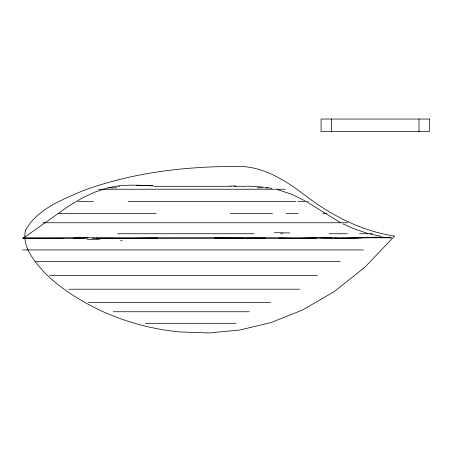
<?xml version="1.0" encoding="UTF-8"?>
<svg xmlns="http://www.w3.org/2000/svg" width="452" height="452" viewBox="0 0 452 452"><rect width="100%" height="100%" fill="white"/><g stroke="black" fill="none" stroke-linecap="round" stroke-linejoin="round"><path stroke-width="0.68" d="M83.654 238.221L23.024 238.373L69.551 205.457L83.586 197.287L94.796 192.151L108.762 187.603L119.887 185.665L130.967 185.1L153.07 185.817L136.498 185.167M22.995 238.368L58.359 238.373M316.75 237.978L298.8 238.379M320.892 237.865C344.334 239.498 367.792 236.147 391.206 237.842C373.019 235.509 353.424 240.125 334.655 237.972M157.55 237.984L132.193 238.323M130.481 238.34L245.492 238.181M130.843 238.328L99.948 238.227M265.194 238.051L246.758 238.198M129.131 238.34L92.106 238.272M73.088 238.266L76.168 238.249M245.057 238.198L298.049 238.373L327.327 237.916M118.61 186.297L119.571 186.297M153.929 186.297L231.034 186.297M234.085 186.297L246.487 186.297M108.35 187.829L116.825 187.829M257.222 187.829L262.126 187.829M263.872 187.829L267.895 187.829M98.248 189.235L285.381 189.235M78.072 201.372L93.524 201.372M128.193 201.372L295.766 201.372M297.602 201.372L308.27 201.372M58.856 213.508L156.222 213.508M230.305 213.508L272.533 213.508M285.958 213.508L298.196 213.508M322.779 213.508L326.723 213.508M42.799 222.757L347.865 222.757M117.639 233.735L254.177 233.735M280.765 233.735L282.743 233.735M329.056 233.735L347.305 233.735M359.47 233.735L372.194 233.735M22.6 237.78L391.364 237.78M242.08 238.181L243.786 238.181M22.685 249.916L363.521 249.916M35.279 261.476L340.345 261.476M49.601 275.347L317.473 275.347M68.868 289.212L299.597 289.212M88.422 302.507L270.629 302.507M113.266 311.75L249.306 311.75M145.216 323.31L236.046 323.31M82.445 238.238L87.236 238.249M241.645 238.198L214.627 237.978M298.348 238.328L296.851 238.323M230.509 185.981L236.046 186.004M96.638 238.204L98.287 238.215M327.559 237.792L332.079 237.871M296.552 238.368L278.912 238.063M247.103 186.071L263.657 187.145M266.409 187.523L271.912 188.427M381.126 236.351L370.126 234.012M277.404 189.62L291.105 194.015L304.772 200.728M367.386 233.288L353.758 228.757L342.887 223.864M340.17 222.452L307.501 202.315M419.01 119.034L419.01 131.543M331.389 119.034L331.389 131.543M274.404 232.707A161.765 33.793 -5.1 0 1 289.907 232.983M87.264 239.515A160.731 20.351 2.8 0 1 99.621 239.543M63.924 238.357A121.221 4.853 -2 0 1 58.144 238.396M120.594 240.43A128.362 0.661 -0.7 0 1 122.181 240.413M75.021 238.046A144.889 10.532 1.9 0 1 81.383 238.034M83.061 237.549A171.37 10.492 1.6 0 1 88.196 237.56M25.391 230.735C21.854 247.413 35.154 262.047 45.364 273.584C61.478 289.088 80.569 300.959 100.649 310.603A246.945 246.939 0 0 0 179.506 331.943L209.169 332.966L239.848 330.011L271.149 322.525L302.676 309.942L334.028 291.709L364.804 267.273L394.602 236.063C361.611 231.079 331.356 215.48 305.111 195.343C284.816 179.828 261.42 165.053 234.797 166.466C183.252 166.522 131.12 172.884 82.586 190.88C61.568 200.038 36.629 209.203 25.391 230.735M429.4 119.034L321.084 119.034L321.084 131.543L429.4 131.543L429.4 119.034"/></g></svg>
